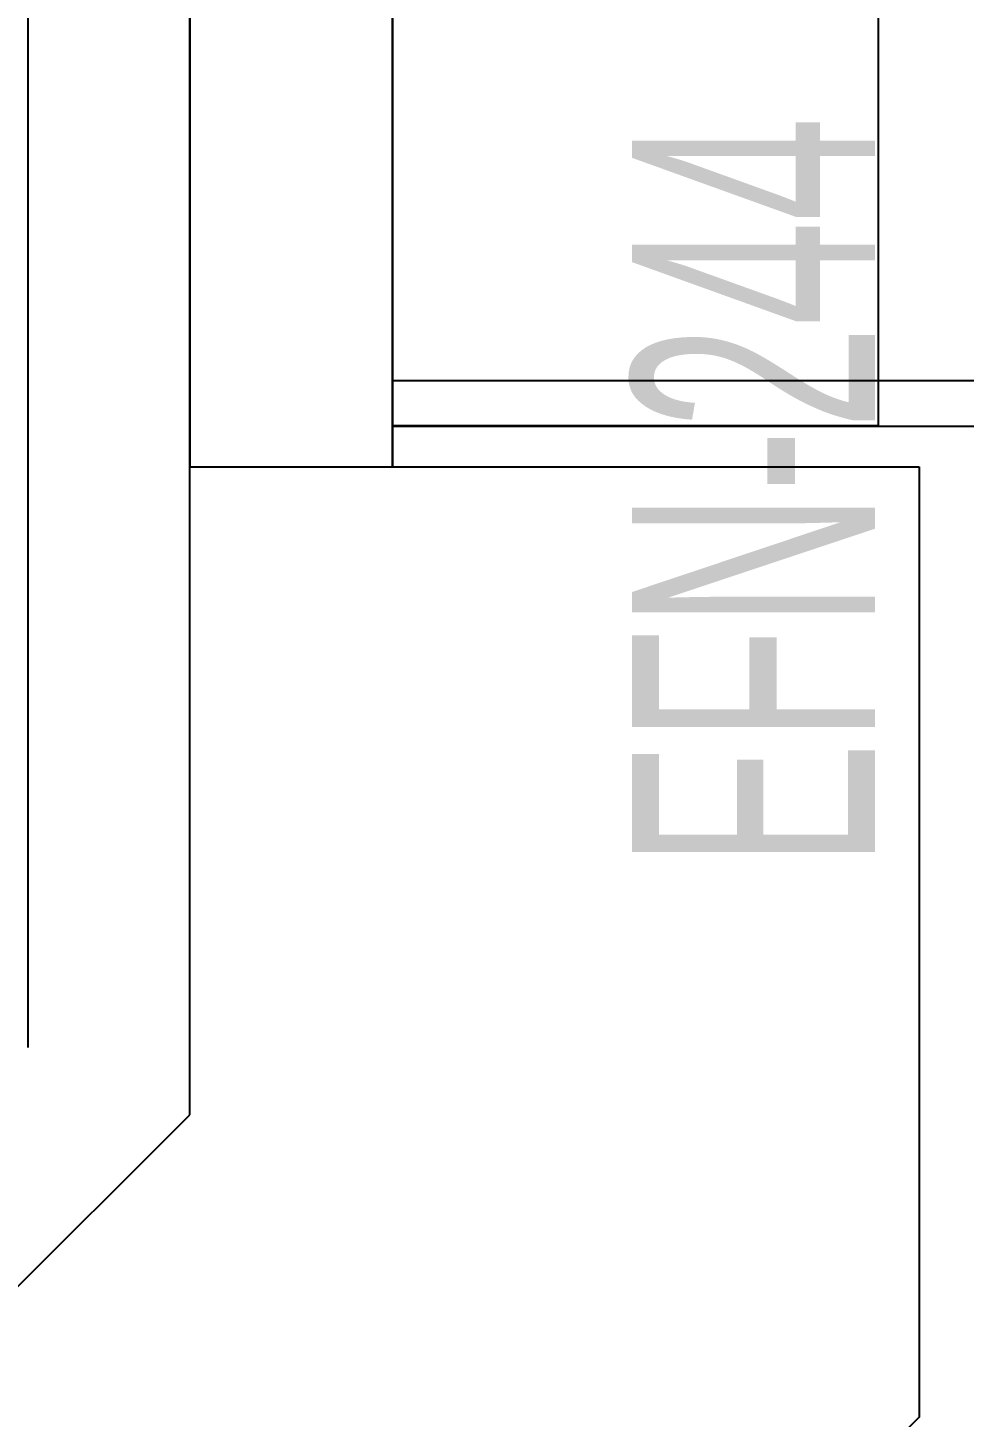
# Model space of a CAD drawing. Extents: x -170 to 1783, y -20 to 1205.
# Drawn here: x 0 to 23.12, y 674.87 to 709.19 of the extents above; entities that cross this region are included whole.
import ezdxf
from ezdxf.enums import TextEntityAlignment as Align

# ---------------------------------------------------------------- set-up
doc = ezdxf.new("R2010")
doc.units = 0
doc.header["$LTSCALE"] = 96
doc.header["$MEASUREMENT"] = 0
for name, color, linetype in [('A-E-COLM_A', 7, 'Continuous'), ('A-FURN-P-PNLS-TEXT', 7, 'Continuous'), ('A-WALL-EXIST_A', 7, 'Continuous'), ('A-WALL-EXT_A', 7, 'Continuous'), ('I-E-WALL_A', 7, 'Continuous'), ('I-MECH_A', 7, 'Continuous'), ('MAIN_PANEL', 7, 'Continuous'), ('X-BASE-04-EXISTING', 7, 'Continuous'), ('X-BASE-04-EXISTING_A', 7, 'Continuous')]:
    doc.layers.add(name, color=color, linetype=linetype)

# ---------------------------------------------------------------- blocks, each defined once
blk = doc.blocks.new('_BL_0005')
at = {"layer": 'X-BASE-04-EXISTING', "color": 92, "linetype": 'Continuous'}
for p, q in [((0, 0), (0, 16)), ((0, 16), (18, 16)), ((18, 16), (18, -7.469)), ((-11.328, -11.3), (0, 0)), ((18, -7.469), (1.384, -24.043)), ((18, -7.469), (18, -7.469))]:
    blk.add_line(p, q, dxfattribs=at)
blk = doc.blocks.new('EC-EFN-244')
at = {"layer": 'A-FURN-P-PNLS-TEXT', "color": 40, "linetype": 'Continuous', "width": 0.577333}
blk.add_text('EFN-244', height=6, dxfattribs=at).set_placement((12.455, 8), align=Align.MIDDLE_CENTER)

msp = doc.modelspace()

# ---------------------------------------------------------------- linework, layer by layer
at = {"layer": 'A-E-COLM_A', "color": 7, "linetype": 'Continuous'}
for p, q in [((24, 700.46521), (9, 700.46521)), ((9, 698.34021), (22, 698.34021)), ((22, 698.34021), (22, 674.87116)), ((22, 674.87116), (5.38411, 658.29683))]:
    msp.add_line(p, q, dxfattribs=at)
at = {"layer": 'A-WALL-EXIST_A', "color": 2, "linetype": 'Continuous'}
for p, q in [((9, 699.34021), (9, 698.34021)), ((24, 699.34021), (9, 699.34021)), ((9, 698.34021), (22, 698.34021)), ((22, 698.34021), (22, 674.87116))]:
    msp.add_line(p, q, dxfattribs=at)
at = {"layer": 'A-WALL-EXT_A', "color": 2, "linetype": 'Continuous'}
for p, q in [((0, 713), (0, 684)), ((4, 682.34021), (4, 713)), ((4, 713), (4, 698.34021)), ((9, 698.34021), (9, 713)), ((4, 698.34021), (9, 698.34021)), ((-164.26194, 514.49905), (4, 682.34021))]:
    msp.add_line(p, q, dxfattribs=at)
at = {"layer": 'I-E-WALL_A', "color": 132, "linetype": 'Continuous'}
for p, q in [((9, 699.34021), (9, 698.34021)), ((24, 699.34021), (9, 699.34021)), ((9, 698.34021), (22, 698.34021)), ((22, 698.34021), (22, 674.87116))]:
    msp.add_line(p, q, dxfattribs=at)
at = {"layer": 'I-MECH_A', "color": 7, "linetype": 'Continuous'}
for p, q in [((9, 757.36699), (9, 699.36699)), ((21, 699.36699), (21, 757.36699)), ((9, 699.36699), (21, 699.36699))]:
    msp.add_line(p, q, dxfattribs=at)

# ---------------------------------------------------------------- block references
at = {"layer": 'MAIN_PANEL', "color": 47, "linetype": 'Continuous', "rotation": 90}
msp.add_blockref('EC-EFN-244', (25.91551, 685.26241), dxfattribs=at)
at = {"layer": 'X-BASE-04-EXISTING_A', "color": 92, "linetype": 'Continuous'}
msp.add_blockref('_BL_0005', (4, 682.34021), dxfattribs=at)

doc.saveas('drawing.dxf')
